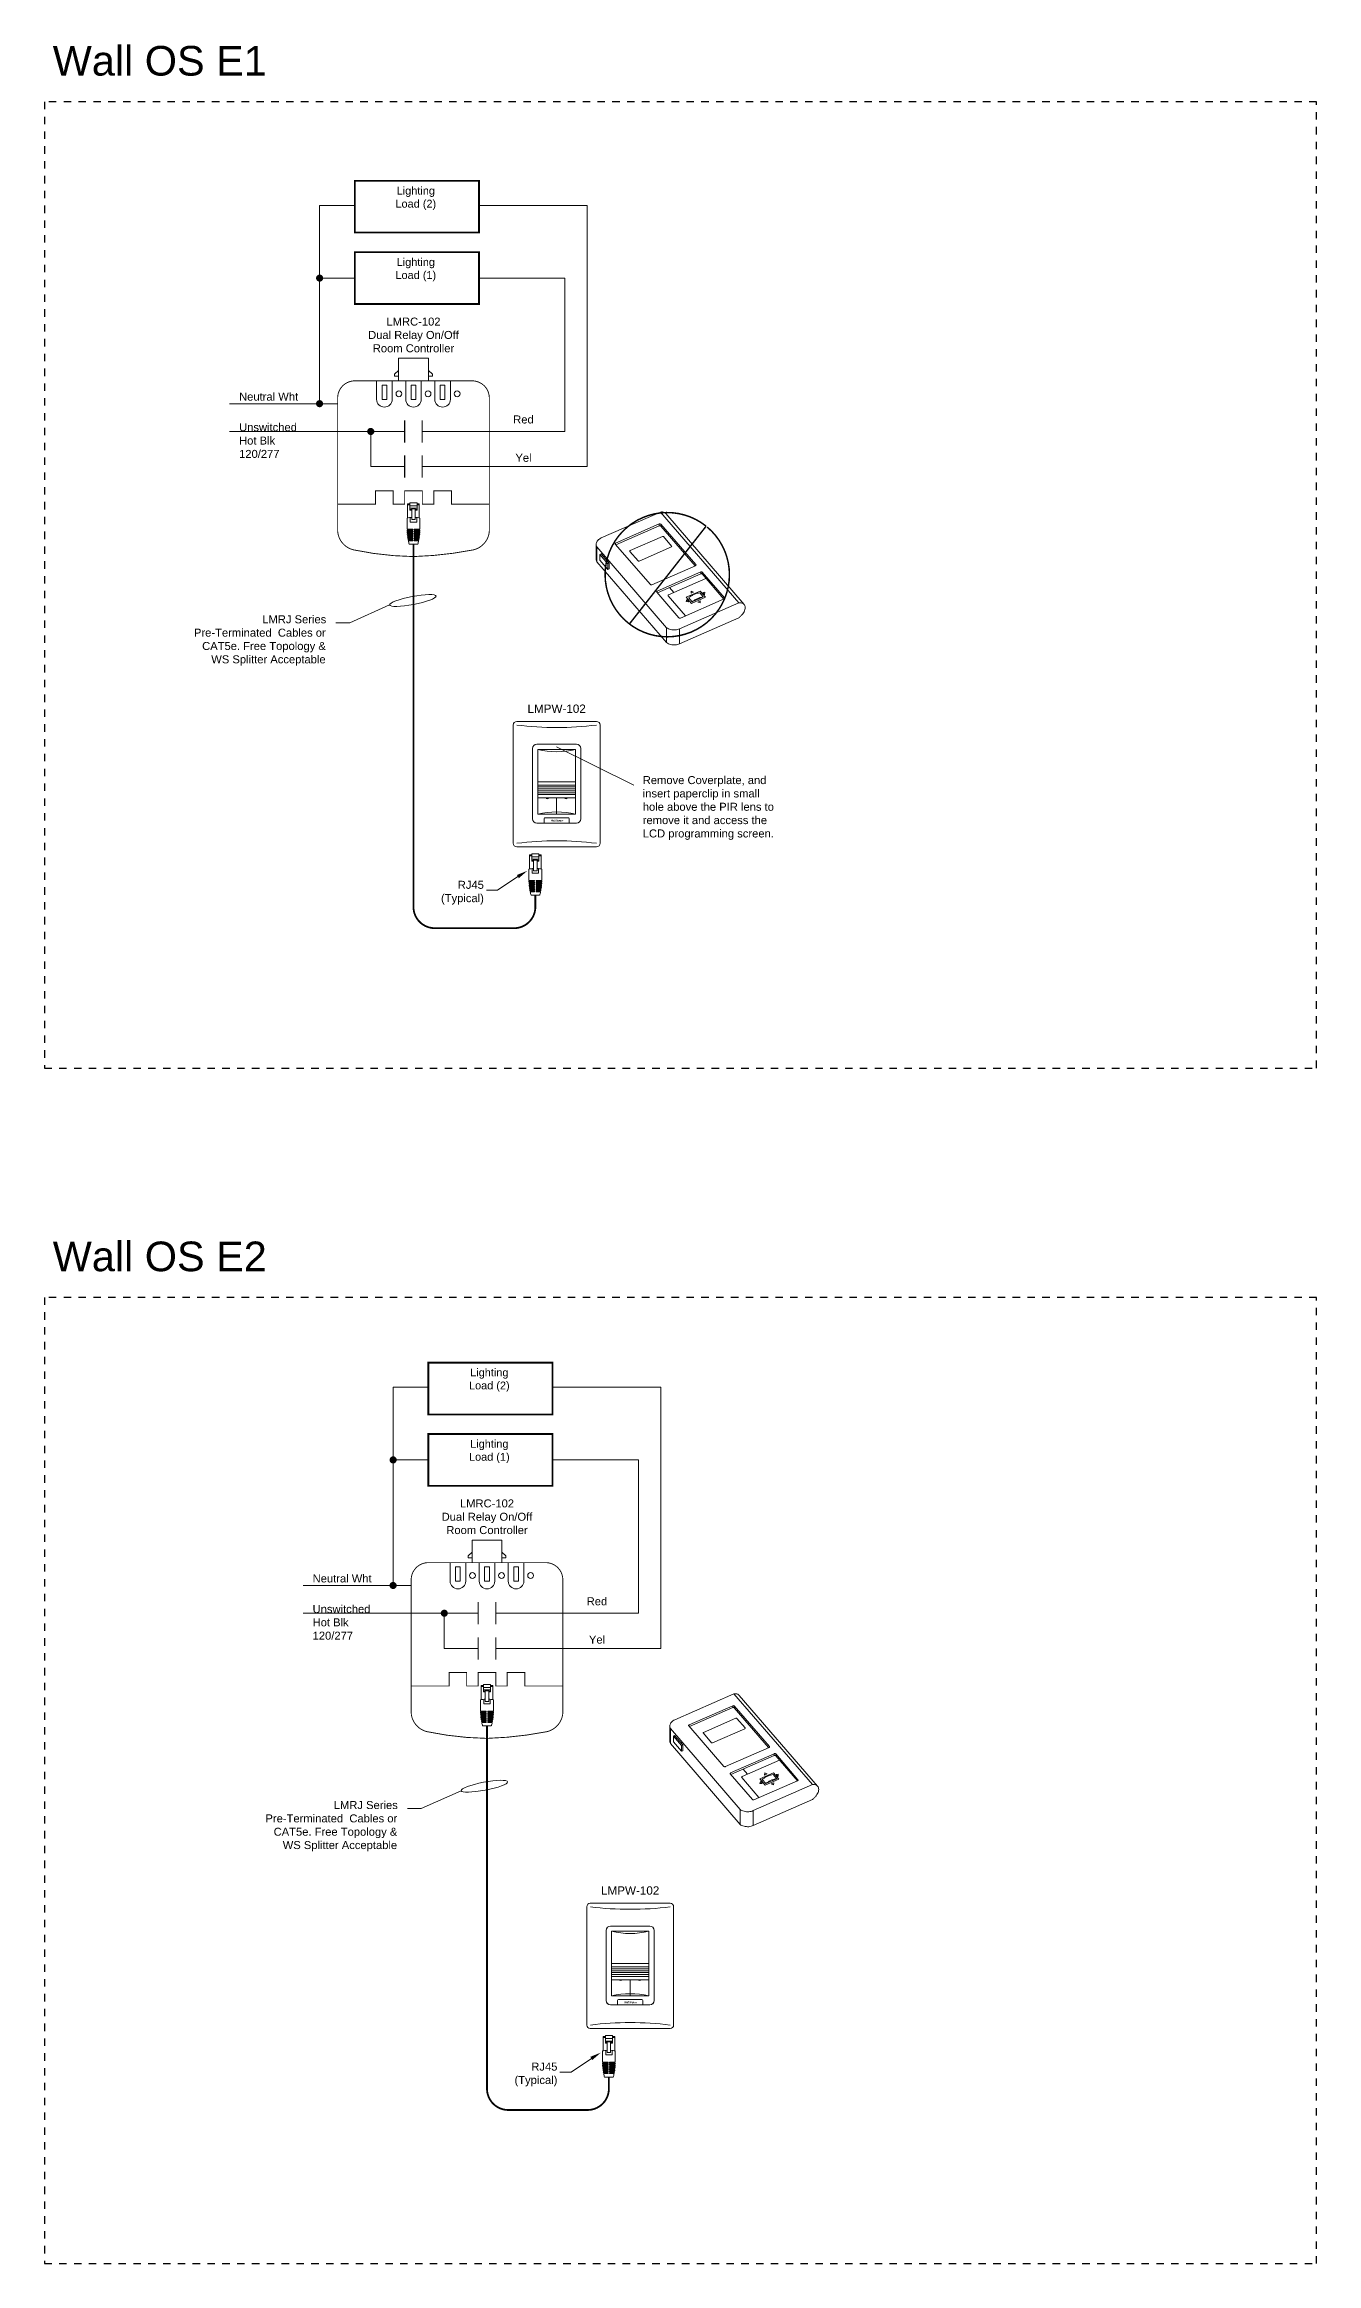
# Model space of a CAD drawing. Header units: inches. Extents: x -60 to 2005, y -577 to 104.
# Drawn here: x 98.6 to 141.5, y -37.2 to 37.7 of the extents above; entities that cross this region are included whole.
import ezdxf

# ---------------------------------------------------------------- set-up
doc = ezdxf.new("R2010")
doc.units = ezdxf.units.IN
doc.header["$MEASUREMENT"] = 0
doc.linetypes.add('Demo', pattern=[0.5, 0.25, -0.25])
doc.linetypes.add('HIDDEN2', pattern=[0.1875, 0.125, -0.0625])
doc.layers.get('0').update_dxf_attribs({"lineweight": 5})
doc.layers.add('PS Borders', color=40, linetype='Demo', lineweight=5, plot=False)
for name, color, linetype, lineweight in [('WS', 3, 'Continuous', 5), ('WS_DETAIL', 7, 'Continuous', 5), ('WS_LineVoltage', 1, 'Continuous', 5)]:
    doc.layers.add(name, color=color, linetype=linetype, lineweight=lineweight)
doc.styles.add('ARIAL', font='arial.ttf')

# ---------------------------------------------------------------- blocks, each defined once
blk = doc.blocks.new('A$C756910A1')
at = {"layer": 'WS_DETAIL'}
for p, q in [((0, 6.56), (0, 3.73)), ((0.15, 6.6), (0.15, 10.17)), ((0.15, 10.17), (0.73, 10.17)), ((0.73, 9.92), (0.15, 9.92)), ((0.73, 10.43), (0.73, 8.56)), ((0.73, 10.43), (2.51, 10.43)), ((2.51, 9.66), (0.73, 9.66)), ((2.51, 9.06), (0.73, 9.06)), ((0.73, 8.74), (1.17, 8.74)), ((0.73, 8.56), (1.17, 8.56)), ((0.81, 6.7), (0.81, 5.55)), ((1.17, 6.17), (1.17, 9.06)), ((1.17, 8.85), (2.06, 8.85)), ((1.17, 6.17), (2.06, 6.17)), ((2.06, 6.17), (2.06, 9.06)), ((2.06, 8.74), (2.51, 8.74)), ((2.51, 8.56), (2.06, 8.56)), ((2.42, 6.7), (2.42, 5.55)), ((2.51, 10.43), (2.51, 8.56)), ((3.08, 10.17), (2.51, 10.17)), ((3.08, 9.92), (2.51, 9.92)), ((3.08, 6.6), (3.08, 10.17)), ((3.23, 6.56), (3.23, 3.73)), ((0, 3.73), (1.43, 3.73)), ((0, 3.51), (1.43, 3.51)), ((0.01, 3.29), (1.43, 3.29)), ((0.02, 3.06), (1.43, 3.06)), ((0.03, 2.84), (1.43, 2.84)), ((0.05, 2.62), (1.43, 2.62)), ((0.07, 2.4), (1.43, 2.4)), ((0.09, 2.18), (1.43, 2.18)), ((0.12, 1.96), (1.43, 1.96)), ((0.15, 1.74), (1.43, 1.74)), ((0.18, 1.52), (1.43, 1.52)), ((0.22, 1.3), (1.43, 1.3)), ((0.26, 1.08), (1.43, 1.08)), ((0.31, 0.86), (1.43, 0.86)), ((0.81, 5.55), (2.42, 5.55)), ((0.89, 3.73), (0.89, 3.51)), ((0.89, 3.29), (0.89, 3.06)), ((0.89, 2.84), (0.89, 2.62)), ((0.89, 2.4), (0.89, 2.18)), ((0.89, 1.96), (0.89, 1.74)), ((0.89, 1.52), (0.89, 1.3)), ((0.89, 1.08), (0.89, 0.86)), ((1.43, 3.51), (1.43, 3.73)), ((1.43, 3.06), (1.43, 3.29)), ((1.43, 2.62), (1.43, 2.84)), ((1.43, 2.18), (1.43, 2.4)), ((1.43, 1.74), (1.43, 1.96)), ((1.43, 1.3), (1.43, 1.52)), ((1.43, 0.86), (1.43, 1.08)), ((1.8, 3.73), (3.23, 3.73)), ((1.8, 3.51), (1.8, 3.73)), ((1.8, 3.51), (3.23, 3.51)), ((1.8, 3.29), (3.23, 3.29)), ((1.8, 3.06), (1.8, 3.29)), ((1.8, 3.06), (3.22, 3.06)), ((1.8, 2.84), (3.2, 2.84)), ((1.8, 2.62), (1.8, 2.84)), ((1.8, 2.62), (3.19, 2.62)), ((1.8, 2.4), (3.17, 2.4)), ((1.8, 2.18), (1.8, 2.4)), ((1.8, 2.18), (3.14, 2.18)), ((1.8, 1.96), (3.12, 1.96)), ((1.8, 1.74), (1.8, 1.96)), ((1.8, 1.74), (3.09, 1.74)), ((1.8, 1.52), (3.05, 1.52)), ((1.8, 1.3), (1.8, 1.52)), ((1.8, 1.3), (3.01, 1.3)), ((1.8, 1.08), (2.97, 1.08)), ((1.8, 0.86), (1.8, 1.08)), ((1.8, 0.86), (2.92, 0.86)), ((2.34, 3.73), (2.34, 3.51)), ((2.34, 3.29), (2.34, 3.06)), ((2.34, 2.84), (2.34, 2.62)), ((2.34, 2.4), (2.34, 2.18)), ((2.34, 1.96), (2.34, 1.74)), ((2.34, 1.52), (2.34, 1.3)), ((2.34, 1.08), (2.34, 0.86)), ((2.69, 0), (0.52, 0))]:
    blk.add_line(p, q, dxfattribs=at)
for centre, radius, start, end in [((1.62, -0.58), 7.33, 93.502, 102.7411), ((1.62, -0.58), 7.33, 77.2589, 86.498), ((13.49, 3.73), 13.49, 180.937, 181.8742), ((13.49, 3.73), 13.49, 182.8119, 183.7504), ((13.49, 3.73), 13.49, 184.6899, 185.6307), ((13.49, 3.73), 13.49, 186.573, 187.5171), ((13.49, 3.73), 13.49, 188.4632, 189.4117), ((13.49, 3.73), 13.49, 190.3627, 191.3167), ((13.49, 3.73), 13.49, 192.2739, 196.0379), ((-10.25, 3.73), 13.49, 343.9621, 347.7261), ((-10.25, 3.73), 13.49, 348.6833, 349.6373), ((-10.25, 3.73), 13.49, 350.5883, 351.5368), ((-10.25, 3.73), 13.49, 352.4829, 353.427), ((-10.25, 3.73), 13.49, 354.3693, 355.3101), ((-10.25, 3.73), 13.49, 356.2496, 357.1881), ((-10.25, 3.73), 13.49, 358.1258, 359.063)]:
    blk.add_arc(centre, radius, start, end, dxfattribs=at)
blk = doc.blocks.new('RJ45')
at = {"layer": 'WS_DETAIL', "xscale": 1.117448685388325, "yscale": 1.117448685388325, "zscale": 1.117448685388325}
blk.add_blockref('A$C756910A1', (59.47, 150.68), dxfattribs=at)
blk = doc.blocks.new('A$C28216DC1')
at = {"layer": 'WS_DETAIL'}
blk.add_lwpolyline([(22.84, 8.11), (17.13, 4.27), (13.98, 4.27)], dxfattribs=at)
blk.add_solid([(23.11, 7.67), (22.56, 8.56), (25.52, 9.76)], dxfattribs=at)
at = {"layer": 'WS_DETAIL', "linetype": 'Continuous', "insert": (13.29, 3.59), "char_height": 2.25, "width": 37.309, "attachment_point": 6, "style": 'ARIAL'}
blk.add_mtext('\\pi29.81;RJ45\\P\\pi22.42;(Typical)', dxfattribs=at)
blk = doc.blocks.new('LMCT-100_i')
at = {"extrusion": (0, 0.700492, 0.71366)}
for p, q in [((-24.44, 12.57), (-4.49, 21.34)), ((-19.6, 10.84), (-4.88, 17.31)), ((-4.88, 16.69), (-19.52, 10.26)), ((-4.89, 17.31), (-4.89, 16.68)), ((21.96, -9.31), (-4.49, 21.34)), ((-4.39, 17.23), (7.47, 3.58)), ((-4.39, 17.22), (-4.39, 16.6)), ((7.2, 3.17), (-4.39, 16.6)), ((-2.72, 20.82), (23.73, -9.83)), ((-26.13, 10.41), (-26.13, 5.37)), ((-25.93, 9.59), (-25.93, 4.54)), ((-25.92, 9.59), (-2.4, -17.69)), ((-7.85, -3.15), (-19.72, 10.49)), ((-19.6, 10.84), (-19.6, 10.35)), ((-12.03, 4.85), (-14.8, 8.05)), ((-14.71, 8.31), (-3.84, 13.09)), ((-0.8, 9.56), (-11.67, 4.79)), ((-3.47, 13.03), (-0.73, 9.81)), ((-24.48, 7.23), (-24.92, 7.04)), ((-24.92, 7.04), (-22.2, 3.89)), ((-24.92, 7.04), (-24.92, 5.11)), ((-22.2, 1.96), (-24.92, 5.11)), ((-22.2, 3.89), (-21.76, 4.08)), ((-22.2, 1.96), (-22.2, 3.89)), ((-21.76, 2.15), (-22.2, 1.96)), ((-21.76, 2.15), (-21.76, 4.08)), ((7.36, 3.23), (-7.36, -3.23)), ((-5.6, -5.33), (9.12, 1.14)), ((9.12, 0.51), (-5.52, -5.91)), ((7.47, 3.58), (7.47, 3.31)), ((9.12, 1.14), (9.12, 0.51)), ((9.61, 1.05), (17.1, -7.63)), ((9.61, 1.05), (9.61, 0.43)), ((16.9, -8.02), (9.61, 0.43)), ((1.77, -14.36), (-5.72, -5.68)), ((-5.6, -5.33), (-5.6, -5.82)), ((3.96, -13.7), (-1.84, -6.93)), ((-1.72, -6.58), (10.88, -1.04)), ((0.07, -5.79), (-1.38, -4.1)), ((4.2, -7.4), (8.9, -5.34)), ((6, -9.49), (4.2, -7.4)), ((6, -9.49), (10.7, -7.42)), ((6.24, -8.97), (9.96, -7.33)), ((8.76, -5.94), (9.96, -7.33)), ((10.7, -7.42), (8.9, -5.34)), ((21.96, -9.31), (2, -18.08)), ((2, -23.12), (21.96, -14.36)), ((16.98, -7.98), (2.27, -14.44)), ((5.05, -8.96), (4.42, -8.23)), ((6.24, -8.97), (5.04, -7.57)), ((17.1, -7.63), (17.1, -7.9)), ((-2.4, -22.73), (-2.4, -17.69)), ((2, -18.08), (2, -23.12))]:
    blk.add_line(p, q, dxfattribs=at)
for p, q in [((5.83, -6.07), (5.93, -5.37)), ((6.71, -5.7), (5.93, -5.37)), ((9.78, -5.85), (10.48, -5.73)), ((10.4, -6.57), (10.48, -5.73)), ((4.42, -8.23), (4.2, -8.91)), ((5.05, -8.96), (4.2, -8.91)), ((8.87, -9.36), (8.09, -9.03)), ((8.87, -9.36), (8.97, -8.66))]:
    blk.add_line(p, q)
at = {"extrusion": (-0.310472, -0.62793, 0.71366)}
for p, q in [((6.71, -5.7), (5.83, -6.07)), ((8.97, -8.66), (8.09, -9.03))]:
    blk.add_line(p, q, dxfattribs=at)
at = {"extrusion": (-0.692921, 0.102711, 0.71366)}
blk.add_line((10.4, -6.57), (9.78, -5.85), dxfattribs=at)
for centre in [(-4.71, 16.87), (-4.71, 16.25)]:
    blk.add_arc(centre, 0.477, 48.60147, 112.12899)
for points, knots in [([(-4.49, 21.34), (-4.24, 21.37), (-3.76, 21.38), (-3.16, 21.21), (-2.85, 20.98), (-2.72, 20.83), (-2.72, 20.82)], [0, 0, 0, 0, 0.1, 0.2, 0.3, 0.3044799, 0.3044799, 0.3044799, 0.3044799]), ([(-25.93, 4.54), (-26.02, 4.72), (-26.11, 5), (-26.13, 5.28), (-26.13, 5.37)], [0, 0, 0, 0, 0.1666667, 0.2459578, 0.2459578, 0.2459578, 0.2459578])]:
    blk.add_open_spline(points, degree=3, knots=knots)
for points in [[(-24.44, 12.57), (-24.67, 12.47), (-25.09, 12.23), (-25.6, 11.79), (-25.95, 11.27), (-26.13, 10.71), (-26.14, 10.14), (-26.02, 9.77), (-25.93, 9.59)], [(-19.72, 10.49), (-19.73, 10.51), (-19.76, 10.55), (-19.77, 10.62), (-19.77, 10.69), (-19.73, 10.75), (-19.68, 10.8), (-19.63, 10.83), (-19.6, 10.84)], [(-14.8, 8.05), (-14.81, 8.07), (-14.83, 8.1), (-14.84, 8.15), (-14.83, 8.2), (-14.81, 8.24), (-14.77, 8.28), (-14.73, 8.3), (-14.71, 8.31)], [(-3.84, 13.09), (-3.82, 13.1), (-3.78, 13.11), (-3.71, 13.12), (-3.64, 13.11), (-3.57, 13.1), (-3.52, 13.07), (-3.49, 13.04), (-3.47, 13.03)], [(-0.73, 9.81), (-0.72, 9.8), (-0.7, 9.77), (-0.69, 9.72), (-0.69, 9.67), (-0.72, 9.62), (-0.76, 9.58), (-0.8, 9.56), (-0.82, 9.55)], [(-11.67, 4.79), (-11.69, 4.78), (-11.73, 4.76), (-11.8, 4.75), (-11.87, 4.76), (-11.93, 4.78), (-11.99, 4.81), (-12.02, 4.83), (-12.03, 4.85)], [(7.47, 3.58), (7.49, 3.56), (7.51, 3.52), (7.53, 3.46), (7.52, 3.39), (7.48, 3.32), (7.43, 3.27), (7.38, 3.24), (7.35, 3.23)], [(9.12, 1.14), (9.14, 1.15), (9.2, 1.17), (9.3, 1.18), (9.39, 1.17), (9.48, 1.15), (9.56, 1.11), (9.6, 1.07), (9.61, 1.05)], [(9.61, 0.43), (9.6, 0.45), (9.56, 0.48), (9.48, 0.52), (9.39, 0.55), (9.3, 0.56), (9.2, 0.54), (9.14, 0.53), (9.12, 0.51)], [(-7.36, -3.23), (-7.38, -3.24), (-7.44, -3.26), (-7.54, -3.27), (-7.63, -3.27), (-7.72, -3.24), (-7.8, -3.2), (-7.84, -3.17), (-7.85, -3.15)], [(-5.72, -5.68), (-5.73, -5.66), (-5.76, -5.62), (-5.77, -5.56), (-5.76, -5.49), (-5.73, -5.42), (-5.67, -5.37), (-5.62, -5.34), (-5.6, -5.33)], [(-1.84, -6.93), (-1.85, -6.91), (-1.88, -6.87), (-1.89, -6.8), (-1.88, -6.74), (-1.85, -6.67), (-1.8, -6.62), (-1.75, -6.59), (-1.72, -6.58)], [(5.04, -7.57), (5.33, -7.34), (5.94, -6.91), (6.9, -6.4), (7.85, -6.06), (8.47, -5.96), (8.76, -5.94)], [(9.96, -7.33), (9.67, -7.35), (9.06, -7.46), (8.1, -7.8), (7.14, -8.3), (6.53, -8.73), (6.24, -8.97)], [(2.27, -14.44), (2.24, -14.46), (2.18, -14.48), (2.09, -14.49), (1.99, -14.48), (1.9, -14.45), (1.83, -14.42), (1.79, -14.38), (1.77, -14.36)], [(17.1, -7.63), (17.12, -7.65), (17.14, -7.69), (17.16, -7.75), (17.15, -7.82), (17.11, -7.88), (17.06, -7.94), (17.01, -7.97), (16.98, -7.98)], [(21.96, -14.36), (22.21, -14.17), (22.68, -13.76), (23.28, -13.06), (23.74, -12.32), (24.02, -11.58), (24.12, -10.88), (24.02, -10.27), (23.74, -9.78), (23.28, -9.44), (22.68, -9.27), (22.21, -9.28), (21.96, -9.31)], [(-2.4, -17.69), (-2.22, -17.83), (-1.8, -18.07), (-1.08, -18.32), (-0.3, -18.46), (0.5, -18.47), (1.29, -18.34), (1.78, -18.18), (2, -18.08)], [(2, -23.12), (1.78, -23.22), (1.29, -23.39), (0.5, -23.51), (-0.3, -23.5), (-1.08, -23.37), (-1.8, -23.11), (-2.22, -22.87), (-2.4, -22.73)]]:
    blk.add_open_spline(points, degree=3)
at = {"layer": 'WS_DETAIL', "extrusion": (0, 0.700492, 0.71366)}
blk.add_line((-25.93, 4.54), (-2.4, -22.73), dxfattribs=at)
at = {"layer": 'WS_DETAIL'}
blk.add_line((-24.48, 7.23), (-21.76, 4.08), dxfattribs=at)
blk = doc.blocks.new('WallPlate1Gang')
for p, q in [((-11.72, 0.96), (-11.72, 32.87)), ((-10.76, 33.83), (10.76, 33.83)), ((11.72, 32.87), (11.72, 0.96)), ((-6.49, 26.51), (-6.49, 7.57)), ((-5.31, 27.69), (5.31, 27.69)), ((6.49, 26.51), (6.49, 7.57)), ((5.31, 6.39), (-5.31, 6.39)), ((-10.76, 0), (10.76, 0))]:
    blk.add_line(p, q)
for centre, radius, start, end in [((-10.76, 32.87), 0.96, 90, 180), ((0, 117.5), 85.31, 262.75705, 277.24295), ((10.76, 32.87), 0.96, 0, 90), ((-5.31, 26.51), 1.18, 90, 180), ((5.31, 26.51), 1.18, 0, 90), ((-5.31, 7.57), 1.18, 180, 270), ((5.31, 7.57), 1.18, 270, 0), ((-10.76, 0.96), 0.96, 180, 270), ((0, -83.67), 85.31, 82.75705, 97.24295), ((10.76, 0.96), 0.96, 270, 0)]:
    blk.add_arc(centre, radius, start, end)
blk = doc.blocks.new('*U137')
blk.add_blockref('WallPlate1Gang', (0, -0.01))
blk = doc.blocks.new('*U255')
h = blk.add_hatch(color=256)
edge = h.paths.add_edge_path()
edge.add_spline(control_points=[(-1.17, 0.72), (-1.17, 0.67), (-1.18, 0.61), (-1.19, 0.54), (-1.19, 0.54), (-1.19, 0.54), (-1.19, 0.54), (-1.18, 0.56), (-1.18, 0.57), (-1.18, 0.58), (-1.16, 0.62), (-1.15, 0.66), (-1.14, 0.7), (-1.14, 0.7), (-1.05, 0.97), (-1.05, 0.97), (-1.05, 0.97), (-0.95, 0.97), (-0.95, 0.97), (-0.95, 0.97), (-1.14, 0.48), (-1.14, 0.48), (-1.14, 0.48), (-1.25, 0.48), (-1.25, 0.48), (-1.25, 0.48), (-1.25, 0.67), (-1.25, 0.67), (-1.25, 0.72), (-1.24, 0.78), (-1.23, 0.83), (-1.23, 0.83), (-1.24, 0.83), (-1.24, 0.83), (-1.25, 0.78), (-1.27, 0.72), (-1.29, 0.67), (-1.29, 0.67), (-1.36, 0.48), (-1.36, 0.48), (-1.36, 0.48), (-1.47, 0.48), (-1.47, 0.48), (-1.47, 0.48), (-1.46, 0.97), (-1.46, 0.97), (-1.46, 0.97), (-1.36, 0.97), (-1.36, 0.97), (-1.36, 0.97), (-1.38, 0.7), (-1.38, 0.7), (-1.38, 0.66), (-1.39, 0.62), (-1.39, 0.58), (-1.39, 0.57), (-1.39, 0.56), (-1.4, 0.54), (-1.4, 0.54), (-1.4, 0.54), (-1.4, 0.54), (-1.38, 0.61), (-1.36, 0.67), (-1.34, 0.72), (-1.34, 0.72), (-1.24, 0.97), (-1.24, 0.97), (-1.24, 0.97), (-1.17, 0.97), (-1.17, 0.97), (-1.17, 0.97), (-1.17, 0.72), (-1.17, 0.72)], knot_values=[0, 0, 0, 0, 1, 1, 1, 2, 2, 2, 3, 3, 3, 4, 4, 4, 5, 5, 5, 6, 6, 6, 7, 7, 7, 8, 8, 8, 9, 9, 9, 10, 10, 10, 11, 11, 11, 12, 12, 12, 13, 13, 13, 14, 14, 14, 15, 15, 15, 16, 16, 16, 17, 17, 17, 18, 18, 18, 19, 19, 19, 20, 20, 20, 21, 21, 21, 22, 22, 22, 23, 23, 23, 24, 24, 24, 24], degree=3, periodic=0)
h = blk.add_hatch(color=256)
edge = h.paths.add_edge_path()
edge.add_spline(control_points=[(-0.77, 0.48), (-0.77, 0.5), (-0.77, 0.52), (-0.76, 0.53), (-0.76, 0.53), (-0.72, 0.75), (-0.72, 0.75), (-0.71, 0.8), (-0.7, 0.85), (-0.82, 0.85), (-0.92, 0.85), (-0.95, 0.81), (-0.97, 0.74), (-0.97, 0.74), (-0.89, 0.74), (-0.89, 0.74), (-0.88, 0.77), (-0.87, 0.79), (-0.83, 0.79), (-0.81, 0.79), (-0.8, 0.79), (-0.8, 0.77), (-0.8, 0.74), (-0.81, 0.73), (-0.85, 0.71), (-0.92, 0.68), (-0.99, 0.67), (-1, 0.58), (-1.02, 0.51), (-1, 0.47), (-0.93, 0.47), (-0.9, 0.47), (-0.87, 0.49), (-0.85, 0.52), (-0.85, 0.52), (-0.84, 0.52), (-0.84, 0.52), (-0.85, 0.51), (-0.85, 0.49), (-0.85, 0.48), (-0.85, 0.48), (-0.77, 0.48), (-0.77, 0.48)], knot_values=[0, 0, 0, 0, 1, 1, 1, 2, 2, 2, 3, 3, 3, 4, 4, 4, 5, 5, 5, 6, 6, 6, 7, 7, 7, 8, 8, 8, 9, 9, 9, 10, 10, 10, 11, 11, 11, 12, 12, 12, 13, 13, 13, 14, 14, 14, 14], degree=3, periodic=0)
edge = h.paths.add_edge_path()
edge.add_spline(control_points=[(-0.83, 0.63), (-0.84, 0.6), (-0.84, 0.54), (-0.89, 0.54), (-0.92, 0.54), (-0.93, 0.56), (-0.92, 0.58), (-0.92, 0.6), (-0.91, 0.62), (-0.9, 0.63), (-0.87, 0.65), (-0.84, 0.66), (-0.82, 0.67), (-0.82, 0.67), (-0.83, 0.63), (-0.83, 0.63)], knot_values=[0, 0, 0, 0, 1, 1, 1, 2, 2, 2, 3, 3, 3, 4, 4, 4, 5, 5, 5, 5], degree=3, periodic=0)
h = blk.add_hatch(color=256)
edge = h.paths.add_edge_path()
edge.add_spline(control_points=[(-0.57, 0.48), (-0.62, 0.48), (-0.69, 0.47), (-0.68, 0.54), (-0.68, 0.54), (-0.63, 0.78), (-0.63, 0.78), (-0.63, 0.78), (-0.66, 0.78), (-0.66, 0.78), (-0.66, 0.78), (-0.65, 0.85), (-0.65, 0.85), (-0.65, 0.85), (-0.61, 0.85), (-0.61, 0.85), (-0.61, 0.85), (-0.59, 0.94), (-0.59, 0.94), (-0.59, 0.94), (-0.51, 0.94), (-0.51, 0.94), (-0.51, 0.94), (-0.53, 0.85), (-0.53, 0.85), (-0.53, 0.85), (-0.5, 0.85), (-0.5, 0.85), (-0.5, 0.85), (-0.51, 0.78), (-0.51, 0.78), (-0.51, 0.78), (-0.54, 0.78), (-0.54, 0.78), (-0.54, 0.78), (-0.59, 0.56), (-0.59, 0.56), (-0.59, 0.54), (-0.57, 0.55), (-0.56, 0.55), (-0.56, 0.55), (-0.57, 0.48), (-0.57, 0.48)], knot_values=[0, 0, 0, 0, 1, 1, 1, 2, 2, 2, 3, 3, 3, 4, 4, 4, 5, 5, 5, 6, 6, 6, 7, 7, 7, 8, 8, 8, 9, 9, 9, 10, 10, 10, 11, 11, 11, 12, 12, 12, 13, 13, 13, 14, 14, 14, 14], degree=3, periodic=0)
h = blk.add_hatch(color=256)
edge = h.paths.add_edge_path()
edge.add_spline(control_points=[(-0.4, 0.48), (-0.45, 0.48), (-0.52, 0.47), (-0.5, 0.54), (-0.5, 0.54), (-0.45, 0.78), (-0.45, 0.78), (-0.45, 0.78), (-0.49, 0.78), (-0.49, 0.78), (-0.49, 0.78), (-0.47, 0.85), (-0.47, 0.85), (-0.47, 0.85), (-0.44, 0.85), (-0.44, 0.85), (-0.44, 0.85), (-0.42, 0.94), (-0.42, 0.94), (-0.42, 0.94), (-0.33, 0.94), (-0.33, 0.94), (-0.33, 0.94), (-0.36, 0.85), (-0.36, 0.85), (-0.36, 0.85), (-0.32, 0.85), (-0.32, 0.85), (-0.32, 0.85), (-0.33, 0.78), (-0.33, 0.78), (-0.33, 0.78), (-0.37, 0.78), (-0.37, 0.78), (-0.37, 0.78), (-0.42, 0.56), (-0.42, 0.56), (-0.42, 0.54), (-0.39, 0.55), (-0.38, 0.55), (-0.38, 0.55), (-0.4, 0.48), (-0.4, 0.48)], knot_values=[0, 0, 0, 0, 1, 1, 1, 2, 2, 2, 3, 3, 3, 4, 4, 4, 5, 5, 5, 6, 6, 6, 7, 7, 7, 8, 8, 8, 9, 9, 9, 10, 10, 10, 11, 11, 11, 12, 12, 12, 13, 13, 13, 14, 14, 14, 14], degree=3, periodic=0)
h = blk.add_hatch(color=256)
edge = h.paths.add_edge_path()
edge.add_spline(control_points=[(0, 0.82), (0.01, 0.86), (0.02, 0.9), (-0.03, 0.9), (-0.06, 0.9), (-0.08, 0.89), (-0.09, 0.86), (-0.1, 0.82), (-0.08, 0.81), (-0.05, 0.79), (-0.03, 0.77), (0.02, 0.74), (0.04, 0.71), (0.06, 0.68), (0.07, 0.65), (0.06, 0.61), (0.04, 0.52), (-0.03, 0.47), (-0.12, 0.47), (-0.23, 0.47), (-0.25, 0.53), (-0.23, 0.62), (-0.23, 0.62), (-0.23, 0.65), (-0.23, 0.65), (-0.23, 0.65), (-0.14, 0.65), (-0.14, 0.65), (-0.14, 0.65), (-0.14, 0.63), (-0.14, 0.63), (-0.16, 0.58), (-0.15, 0.54), (-0.1, 0.54), (-0.07, 0.54), (-0.04, 0.56), (-0.04, 0.6), (-0.03, 0.63), (-0.04, 0.65), (-0.06, 0.66), (-0.1, 0.7), (-0.15, 0.73), (-0.18, 0.78), (-0.19, 0.8), (-0.19, 0.82), (-0.18, 0.85), (-0.17, 0.93), (-0.11, 0.98), (-0.02, 0.98), (0.13, 0.98), (0.1, 0.87), (0.09, 0.82), (0.09, 0.82), (0, 0.82), (0, 0.82)], knot_values=[0, 0, 0, 0, 1, 1, 1, 2, 2, 2, 3, 3, 3, 4, 4, 4, 5, 5, 5, 6, 6, 6, 7, 7, 7, 8, 8, 8, 9, 9, 9, 10, 10, 10, 11, 11, 11, 12, 12, 12, 13, 13, 13, 14, 14, 14, 15, 15, 15, 16, 16, 16, 17, 17, 17, 18, 18, 18, 18], degree=3, periodic=0)
h = blk.add_hatch(color=256)
edge = h.paths.add_edge_path(flags=16)
edge.add_spline(control_points=[(0.22, 0.48), (0.17, 0.48), (0.1, 0.47), (0.11, 0.54), (0.11, 0.54), (0.17, 0.78), (0.17, 0.78), (0.17, 0.78), (0.13, 0.78), (0.13, 0.78), (0.13, 0.78), (0.14, 0.85), (0.14, 0.85), (0.14, 0.85), (0.18, 0.85), (0.18, 0.85), (0.18, 0.85), (0.2, 0.94), (0.2, 0.94), (0.2, 0.94), (0.28, 0.94), (0.28, 0.94), (0.28, 0.94), (0.26, 0.85), (0.26, 0.85), (0.26, 0.85), (0.3, 0.85), (0.3, 0.85), (0.3, 0.85), (0.28, 0.78), (0.28, 0.78), (0.28, 0.78), (0.25, 0.78), (0.25, 0.78), (0.25, 0.78), (0.2, 0.56), (0.2, 0.56), (0.2, 0.54), (0.22, 0.55), (0.23, 0.55), (0.23, 0.55), (0.22, 0.48), (0.22, 0.48)], knot_values=[0, 0, 0, 0, 1, 1, 1, 2, 2, 2, 3, 3, 3, 4, 4, 4, 5, 5, 5, 6, 6, 6, 7, 7, 7, 8, 8, 8, 9, 9, 9, 10, 10, 10, 11, 11, 11, 12, 12, 12, 13, 13, 13, 14, 14, 14, 14], degree=3, periodic=0)
h = blk.add_hatch(color=256)
edge = h.paths.add_edge_path(flags=16)
edge.add_spline(control_points=[(0.39, 0.47), (0.5, 0.47), (0.53, 0.53), (0.56, 0.65), (0.58, 0.78), (0.6, 0.85), (0.47, 0.85), (0.35, 0.85), (0.33, 0.78), (0.3, 0.65), (0.28, 0.53), (0.28, 0.47), (0.39, 0.47)], knot_values=[0, 0, 0, 0, 1, 1, 1, 2, 2, 2, 3, 3, 3, 4, 4, 4, 4], degree=3, periodic=0)
edge = h.paths.add_edge_path(flags=16)
edge.add_spline(control_points=[(0.4, 0.72), (0.41, 0.76), (0.42, 0.79), (0.46, 0.79), (0.5, 0.79), (0.49, 0.76), (0.49, 0.72), (0.49, 0.72), (0.46, 0.6), (0.46, 0.6), (0.45, 0.56), (0.44, 0.54), (0.41, 0.54), (0.37, 0.54), (0.37, 0.56), (0.38, 0.6), (0.38, 0.6), (0.4, 0.72), (0.4, 0.72)], knot_values=[0, 0, 0, 0, 1, 1, 1, 2, 2, 2, 3, 3, 3, 4, 4, 4, 5, 5, 5, 6, 6, 6, 6], degree=3, periodic=0)
h = blk.add_hatch(color=256)
edge = h.paths.add_edge_path(flags=16)
edge.add_spline(control_points=[(0.75, 0.85), (0.75, 0.85), (0.66, 0.85), (0.66, 0.85), (0.66, 0.85), (0.56, 0.36), (0.56, 0.36), (0.56, 0.36), (0.64, 0.36), (0.64, 0.36), (0.64, 0.36), (0.67, 0.52), (0.67, 0.52), (0.67, 0.52), (0.68, 0.52), (0.68, 0.52), (0.69, 0.48), (0.71, 0.48), (0.74, 0.47), (0.81, 0.47), (0.84, 0.54), (0.85, 0.59), (0.85, 0.59), (0.88, 0.73), (0.88, 0.73), (0.9, 0.82), (0.88, 0.85), (0.82, 0.85), (0.79, 0.86), (0.76, 0.84), (0.74, 0.81), (0.74, 0.81), (0.74, 0.81), (0.74, 0.81), (0.74, 0.81), (0.75, 0.85), (0.75, 0.85)], knot_values=[0, 0, 0, 0, 1, 1, 1, 2, 2, 2, 3, 3, 3, 4, 4, 4, 5, 5, 5, 6, 6, 6, 7, 7, 7, 8, 8, 8, 9, 9, 9, 10, 10, 10, 11, 11, 11, 12, 12, 12, 12], degree=3, periodic=0)
edge = h.paths.add_edge_path(flags=16)
edge.add_spline(control_points=[(0.72, 0.71), (0.72, 0.74), (0.74, 0.79), (0.78, 0.79), (0.81, 0.79), (0.8, 0.76), (0.8, 0.72), (0.8, 0.72), (0.77, 0.6), (0.77, 0.6), (0.76, 0.57), (0.75, 0.54), (0.72, 0.54), (0.7, 0.54), (0.69, 0.56), (0.7, 0.6), (0.7, 0.6), (0.72, 0.71), (0.72, 0.71)], knot_values=[0, 0, 0, 0, 1, 1, 1, 2, 2, 2, 3, 3, 3, 4, 4, 4, 5, 5, 5, 6, 6, 6, 6], degree=3, periodic=0)
h = blk.add_hatch(color=256)
edge = h.paths.add_edge_path(flags=16)
edge.add_spline(control_points=[(1.06, 0.85), (1.06, 0.85), (0.98, 0.85), (0.98, 0.85), (0.98, 0.85), (0.88, 0.36), (0.88, 0.36), (0.88, 0.36), (0.96, 0.36), (0.96, 0.36), (0.96, 0.36), (0.99, 0.52), (0.99, 0.52), (0.99, 0.52), (0.99, 0.52), (0.99, 0.52), (1.01, 0.48), (1.03, 0.48), (1.06, 0.47), (1.13, 0.47), (1.16, 0.54), (1.17, 0.59), (1.17, 0.59), (1.2, 0.73), (1.2, 0.73), (1.22, 0.82), (1.19, 0.85), (1.14, 0.85), (1.11, 0.86), (1.08, 0.84), (1.06, 0.81), (1.06, 0.81), (1.06, 0.81), (1.06, 0.81), (1.06, 0.81), (1.06, 0.85), (1.06, 0.85)], knot_values=[0, 0, 0, 0, 1, 1, 1, 2, 2, 2, 3, 3, 3, 4, 4, 4, 5, 5, 5, 6, 6, 6, 7, 7, 7, 8, 8, 8, 9, 9, 9, 10, 10, 10, 11, 11, 11, 12, 12, 12, 12], degree=3, periodic=0)
edge = h.paths.add_edge_path(flags=16)
edge.add_spline(control_points=[(1.04, 0.71), (1.04, 0.74), (1.05, 0.79), (1.09, 0.79), (1.13, 0.79), (1.12, 0.76), (1.12, 0.72), (1.12, 0.72), (1.09, 0.6), (1.09, 0.6), (1.08, 0.57), (1.07, 0.54), (1.04, 0.54), (1.01, 0.54), (1, 0.56), (1.01, 0.6), (1.01, 0.6), (1.04, 0.71), (1.04, 0.71)], knot_values=[0, 0, 0, 0, 1, 1, 1, 2, 2, 2, 3, 3, 3, 4, 4, 4, 5, 5, 5, 6, 6, 6, 6], degree=3, periodic=0)
h = blk.add_hatch(color=256)
edge = h.paths.add_edge_path(flags=16)
edge.add_spline(control_points=[(1.25, 0.63), (1.22, 0.52), (1.25, 0.47), (1.35, 0.47), (1.43, 0.47), (1.48, 0.53), (1.49, 0.61), (1.49, 0.61), (1.41, 0.61), (1.41, 0.61), (1.4, 0.56), (1.39, 0.54), (1.36, 0.54), (1.33, 0.54), (1.31, 0.55), (1.32, 0.59), (1.32, 0.59), (1.34, 0.65), (1.34, 0.65), (1.34, 0.65), (1.5, 0.65), (1.5, 0.65), (1.5, 0.65), (1.51, 0.7), (1.51, 0.7), (1.53, 0.79), (1.53, 0.85), (1.42, 0.85), (1.34, 0.85), (1.28, 0.81), (1.27, 0.72), (1.27, 0.72), (1.25, 0.63), (1.25, 0.63)], knot_values=[0, 0, 0, 0, 1, 1, 1, 2, 2, 2, 3, 3, 3, 4, 4, 4, 5, 5, 5, 6, 6, 6, 7, 7, 7, 8, 8, 8, 9, 9, 9, 10, 10, 10, 11, 11, 11, 11], degree=3, periodic=0)
edge = h.paths.add_edge_path()
edge.add_spline(control_points=[(1.35, 0.71), (1.35, 0.71), (1.35, 0.73), (1.35, 0.73), (1.36, 0.76), (1.36, 0.79), (1.41, 0.79), (1.44, 0.79), (1.45, 0.78), (1.44, 0.74), (1.44, 0.74), (1.43, 0.71), (1.43, 0.71), (1.43, 0.71), (1.35, 0.71), (1.35, 0.71)], knot_values=[0, 0, 0, 0, 1, 1, 1, 2, 2, 2, 3, 3, 3, 4, 4, 4, 5, 5, 5, 5], degree=3, periodic=0)
h = blk.add_hatch(color=256)
edge = h.paths.add_edge_path()
edge.add_spline(control_points=[(1.68, 0.78), (1.68, 0.78), (1.68, 0.78), (1.68, 0.78), (1.7, 0.81), (1.71, 0.82), (1.73, 0.83), (1.76, 0.85), (1.77, 0.85), (1.78, 0.85), (1.78, 0.85), (1.76, 0.75), (1.76, 0.75), (1.72, 0.76), (1.68, 0.75), (1.67, 0.69), (1.67, 0.69), (1.62, 0.48), (1.62, 0.48), (1.62, 0.48), (1.54, 0.48), (1.54, 0.48), (1.54, 0.48), (1.62, 0.85), (1.62, 0.85), (1.62, 0.85), (1.7, 0.85), (1.7, 0.85), (1.7, 0.85), (1.68, 0.78), (1.68, 0.78)], knot_values=[0, 0, 0, 0, 1, 1, 1, 2, 2, 2, 3, 3, 3, 4, 4, 4, 5, 5, 5, 6, 6, 6, 7, 7, 7, 8, 8, 8, 9, 9, 9, 10, 10, 10, 10], degree=3, periodic=0)
for p, q in [((-6.5, 20.13), (-6.5, 1.18)), ((-5.32, 21.31), (5.32, 21.31)), ((-5.07, 2.44), (-5.07, 19.89)), ((-5.07, 19.89), (5.07, 19.89)), ((5.07, 19.89), (5.07, 2.44)), ((6.5, 20.13), (6.5, 1.18)), ((-5.07, 11.16), (5.07, 11.16)), ((-5.07, 10.28), (5.07, 10.28)), ((-5.07, 9.77), (5.07, 9.77)), ((-5.07, 9.24), (5.07, 9.24)), ((-5.07, 8.73), (5.07, 8.73)), ((-5.07, 8.2), (5.07, 8.2)), ((-5.07, 7.69), (5.07, 7.69)), ((-5.07, 6.8), (5.07, 6.8)), ((-2.87, 6.8), (-2.87, 6.7)), ((-2.2, 6.8), (-2.2, 6.7)), ((0, 6.8), (0, 2.44)), ((2.2, 6.8), (2.2, 6.7)), ((2.87, 6.8), (2.87, 6.7)), ((5.32, 0), (-5.32, 0)), ((5.07, 2.44), (-5.07, 2.44)), ((-3.38, 1.24), (-3.38, 0)), ((3.14, 1.48), (-3.14, 1.48)), ((3.38, 1.24), (3.38, 0))]:
    blk.add_line(p, q)
for centre, radius, start, end in [((-5.32, 20.13), 1.18, 90, 180), ((0, 41.25), 21.96, 256.64818, 283.35182), ((5.32, 20.13), 1.18, 0, 90), ((-2.54, 7.24), 0.639, 238.6629, 301.3371), ((2.54, 7.24), 0.639, 238.6629, 301.3371), ((-5.32, 1.18), 1.18, 180, 270), ((0, -18.92), 21.96, 76.64818, 103.35182), ((-3.14, 1.24), 0.239, 90, 180), ((3.14, 1.24), 0.239, 0, 90), ((5.32, 1.18), 1.18, 270, 0)]:
    blk.add_arc(centre, radius, start, end)
at = {"insert": (0, 32.02), "char_height": 2.25, "width": 18.0225, "attachment_point": 2, "style": 'ARIAL'}
blk.add_mtext('LMPW-102', dxfattribs=at)

msp = doc.modelspace()

# ---------------------------------------------------------------- linework, layer by layer
for p, q in [((110.571, 27.13), (110.571, 26.37)), ((111.578, 27.13), (110.571, 27.13)), ((111.578, 27.13), (111.578, 26.37)), ((109.832, 26.37), (109.832, 25.745)), ((110.356, 25.745), (110.356, 26.37)), ((110.571, 26.722), (110.438, 26.6)), ((110.438, 26.6), (110.438, 26.53)), ((110.438, 26.53), (110.571, 26.53)), ((110.813, 25.745), (110.813, 26.37)), ((111.337, 26.37), (111.337, 25.745)), ((111.578, 26.722), (111.712, 26.6)), ((111.712, 26.53), (111.578, 26.53)), ((111.712, 26.6), (111.712, 26.53)), ((111.794, 25.745), (111.794, 26.37)), ((112.318, 26.37), (112.318, 25.745)), ((110.777, 25.035), (110.777, 24.289)), ((110.778, 25.035), (110.778, 24.289)), ((111.371, 25.035), (111.371, 24.289)), ((111.372, 25.035), (111.372, 24.289)), ((110.777, 23.849), (110.777, 23.104)), ((110.778, 23.849), (110.778, 23.104)), ((111.371, 23.849), (111.371, 23.104)), ((111.372, 23.849), (111.372, 23.104)), ((108.928, 18.211), (108.461, 18.211)), ((113.05, -13.15), (112.917, -13.273)), ((112.917, -13.273), (112.917, -13.342)), ((112.917, -13.342), (113.05, -13.342)), ((113.05, -12.742), (113.05, -13.502)), ((114.057, -12.742), (113.05, -12.742)), ((114.057, -12.742), (114.057, -13.502)), ((114.057, -13.15), (114.191, -13.273)), ((114.191, -13.342), (114.057, -13.342)), ((114.191, -13.273), (114.191, -13.342)), ((112.311, -13.502), (112.311, -14.127)), ((112.835, -14.127), (112.835, -13.502)), ((113.292, -14.127), (113.292, -13.502)), ((113.816, -13.502), (113.816, -14.127)), ((114.273, -14.127), (114.273, -13.502)), ((114.796, -13.502), (114.796, -14.127)), ((113.256, -14.838), (113.256, -15.583)), ((113.257, -14.838), (113.257, -15.583)), ((113.85, -14.838), (113.85, -15.583)), ((113.851, -14.838), (113.851, -15.583)), ((113.256, -16.023), (113.256, -16.769)), ((113.257, -16.023), (113.257, -16.769)), ((113.85, -16.023), (113.85, -16.769)), ((113.851, -16.023), (113.851, -16.769)), ((111.339, -21.796), (110.873, -21.796))]:
    msp.add_line(p, q)
at = {"linetype": 'Continuous'}
for p, q in [((108.928, 18.211), (110.269, 18.81)), ((118.511, 12.734), (115.903, 14.024)), ((111.339, -21.796), (112.68, -21.197))]:
    msp.add_line(p, q, dxfattribs=at)
at = {"linetype": 'Continuous', "const_width": 0.06}
for points in [[(109.097, 31.372), (113.285, 31.372), (113.285, 33.117), (109.097, 33.117)], [(113.285, 28.964), (113.285, 30.709), (109.097, 30.709), (109.097, 28.964)], [(111.576, -8.501), (115.764, -8.501), (115.764, -6.756), (111.576, -6.756)], [(115.764, -10.908), (115.764, -9.163), (111.576, -9.163), (111.576, -10.908)]]:
    msp.add_lwpolyline(points, close=True, dxfattribs=at)
at = {"linetype": 'Continuous', "const_width": 0.03}
for points in [[(111.074, 20.441, -0.048346), (109.057, 20.667, -0.329956), (108.518, 21.298), (108.518, 25.792, -0.414214), (109.096, 26.37), (113.053, 26.37, -0.414214), (113.632, 25.792), (113.632, 24.889), (113.632, 23.144), (113.632, 21.298, -0.329956), (113.092, 20.667, -0.0415), (111.074, 20.441, -0.024292)], [(113.553, -19.432, -0.048346), (111.536, -19.206, -0.329956), (110.997, -18.574), (110.997, -14.081, -0.414214), (111.575, -13.502), (115.532, -13.502, -0.414214), (116.111, -14.081), (116.111, -14.983), (116.111, -16.728), (116.111, -18.574, -0.329956), (115.571, -19.206, -0.0415), (113.553, -19.432, -0.024292)]]:
    msp.add_lwpolyline(points, format="xyb", dxfattribs=at)
for points in [[(110.015, 25.745), (110.173, 25.745), (110.173, 26.228), (110.015, 26.228)], [(110.995, 25.745), (111.154, 25.745), (111.154, 26.228), (110.995, 26.228)], [(111.976, 25.745), (112.135, 25.745), (112.135, 26.228), (111.976, 26.228)], [(112.494, -14.127), (112.652, -14.127), (112.652, -13.644), (112.494, -13.644)], [(113.474, -14.127), (113.633, -14.127), (113.633, -13.644), (113.474, -13.644)], [(114.455, -14.127), (114.614, -14.127), (114.614, -13.644), (114.455, -13.644)]]:
    msp.add_lwpolyline(points, close=True)
for points, const_width in [([(108.518, 22.207), (109.796, 22.207), (109.796, 22.662), (110.392, 22.662), (110.392, 22.207), (110.777, 22.207), (110.777, 22.662), (111.372, 22.662), (111.372, 22.207), (111.758, 22.207), (111.758, 22.662), (112.353, 22.662), (112.353, 22.207), (113.632, 22.207)], 0.03), ([(120.939, 21.461), (118.356, 18.166)], 0.05), ([(110.997, -17.666), (112.275, -17.666), (112.275, -17.21), (112.87, -17.21), (112.87, -17.666), (113.256, -17.666), (113.256, -17.21), (113.851, -17.21), (113.851, -17.666), (114.237, -17.666), (114.237, -17.21), (114.832, -17.21), (114.832, -17.666), (116.111, -17.666)], 0.03)]:
    msp.add_lwpolyline(points, dxfattribs=dict(const_width=const_width))
at = {"const_width": 0.05}
msp.add_lwpolyline([(120.939, 21.47, 170.981156), (120.977, 21.439, 2.689397)], format="xyb", dxfattribs=at)
for centre in [(110.584, 25.934), (111.565, 25.934), (112.546, 25.934), (113.063, -13.939), (114.044, -13.939), (115.025, -13.939)]:
    msp.add_circle(centre, 0.0983)
for centre in [(110.094, 25.745), (111.075, 25.745), (112.056, 25.745), (112.573, -14.127), (113.554, -14.127), (114.535, -14.127)]:
    msp.add_arc(centre, 0.262, 180, 0)
at = {"extrusion": (0, 0, -1)}
for centre in [(111.054, 18.959), (113.465, -21.047)]:
    msp.add_ellipse(centre, major_axis=(-0.785, -0.15), ratio=0.168693, dxfattribs=at)
at = {"layer": 'PS Borders', "lineweight": -3}
for points in [[(98.628, 3.186), (141.53, 3.186), (141.53, 35.783), (98.628, 35.783)], [(98.628, -37.153), (141.53, -37.153), (141.53, -4.556), (98.628, -4.556)]]:
    msp.add_lwpolyline(points, close=True, dxfattribs=at)
at = {"layer": 'WS', "const_width": 0.06}
for points in [[(115.185, 9.014), (115.185, 8.623, -0.414214), (114.465, 7.903), (111.794, 7.903, -0.414214), (111.074, 8.623), (111.074, 20.861)], [(117.664, -30.858), (117.664, -31.25, -0.414214), (116.944, -31.97), (114.273, -31.97, -0.414214), (113.553, -31.25), (113.553, -19.012)]]:
    msp.add_lwpolyline(points, format="xyb", dxfattribs=at)
at = {"layer": 'WS_LineVoltage'}
for p, q in [((109.097, 32.291), (107.909, 32.291)), ((107.909, 32.291), (107.909, 25.6)), ((116.937, 32.291), (113.285, 32.291)), ((109.097, 29.837), (107.909, 29.837)), ((116.183, 29.837), (113.285, 29.837)), ((111.576, -7.581), (110.388, -7.581)), ((110.388, -7.581), (110.388, -14.273)), ((119.416, -7.581), (115.764, -7.581)), ((111.576, -10.036), (110.388, -10.036)), ((118.662, -10.036), (115.764, -10.036))]:
    msp.add_line(p, q, dxfattribs=at)
for points in [[(116.937, 32.291), (116.937, 32.291), (116.937, 23.476), (111.372, 23.476)], [(116.183, 29.837), (116.183, 29.837), (116.183, 24.662), (111.372, 24.662)], [(108.518, 25.6), (104.872, 25.6)], [(110.778, 24.662), (104.872, 24.662)], [(110.778, 23.476), (109.634, 23.476), (109.634, 24.602)], [(119.416, -7.581), (119.416, -7.581), (119.416, -16.396), (113.851, -16.396)], [(118.662, -10.036), (118.662, -10.036), (118.662, -15.21), (113.851, -15.21)], [(110.997, -14.273), (107.351, -14.273)], [(113.257, -15.21), (107.351, -15.21)], [(113.257, -16.396), (112.113, -16.396), (112.113, -15.27)]]:
    msp.add_lwpolyline(points, dxfattribs=at)
at = {"layer": 'WS_LineVoltage', "const_width": 0.12}
for points in [[(107.849, 29.837, 1), (107.969, 29.837, 1)], [(107.849, 25.6, 1), (107.969, 25.6, 1)], [(109.574, 24.662, 1), (109.694, 24.662, 1)], [(110.328, -10.036, 1), (110.448, -10.036, 1)], [(110.328, -14.273, 1), (110.448, -14.273, 1)], [(112.053, -15.21, 1), (112.173, -15.21, 1)]]:
    msp.add_lwpolyline(points, format="xyb", close=True, dxfattribs=at)

# ---------------------------------------------------------------- block references
for name, p, xscale, yscale, zscale in [('RJ45', (103.722, 2.779), 0.12, 0.12, 0.12), ('LMCT-100_i', (119.851, 19.811), 0.1, 0.1, 0.1), ('*U255', (115.903, 11.447), 0.125, 0.125, 0.125), ('*U137', (115.904, 10.65), 0.125, 0.125, 0.125), ('A$C28216DC1', (111.854, 8.67), 0.12, 0.12, 0.12), ('RJ45', (107.832, -9.068), 0.12, 0.12, 0.12), ('RJ45', (106.2, -37.094), 0.12, 0.12, 0.12), ('LMCT-100_i', (122.33, -20.062), 0.1, 0.1, 0.1), ('*U255', (118.382, -28.426), 0.125, 0.125, 0.125), ('*U137', (118.383, -29.222), 0.125, 0.125, 0.125), ('RJ45', (110.311, -48.94), 0.12, 0.12, 0.12), ('A$C28216DC1', (114.333, -31.203), 0.12, 0.12, 0.12)]:
    msp.add_blockref(name, p, dxfattribs=dict(xscale=xscale, yscale=yscale, zscale=zscale))

# ---------------------------------------------------------------- texts
at = {"lineweight": -3, "char_height": 1, "attachment_point": 1, "style": 'ARIAL'}
for s, insert in [('Wall OS E1', (98.909, 37.669)), ('Wall OS E2', (98.909, -2.67))]:
    msp.add_mtext_dynamic_manual_height_columns(s, width=21.74617, gutter_width=1, heights=[0], dxfattribs=dict(at, insert=insert))
at = {"linetype": 'HIDDEN2', "char_height": 0.26382, "width": 1.48242, "attachment_point": 2, "style": 'ARIAL'}
for s, insert in [('Lighting Load (2)', (111.153, 32.919)), ('Lighting Load (1)', (111.153, 30.512)), ('Lighting Load (2)', (113.632, -6.953)), ('Lighting Load (1)', (113.632, -9.361))]:
    msp.add_mtext(s, dxfattribs=dict(at, insert=insert))
at = {"char_height": 0.26989, "width": 5.65768, "attachment_point": 2, "style": 'ARIAL'}
for insert in [(111.075, 28.504), (113.554, -11.369)]:
    msp.add_mtext('LMRC-102 \\PDual Relay On/Off \\PRoom Controller', dxfattribs=dict(at, insert=insert))
at = {"linetype": 'Continuous', "char_height": 0.27, "attachment_point": 4, "style": 'ARIAL'}
for s, insert, width in [('Neutral Wht', (105.194, 25.836), 4.47708), ('Unswitched\\PHot Blk\\P120/277', (105.194, 24.353), 6.93133), ('Red', (114.437, 25.065), 6.16099), ('Yel', (114.512, 23.772), 6.16099), ('\\pi2.5495;LMRJ Series \\P\\pi0.24607;Pre-Terminated  Cables or \\P\\pi0.52178;CAT5e. Free Topology & \\P\\pi0.82916;WS Splitter Acceptable', (103.426, 17.609), 4.66626), ('Remove Coverplate, and insert paperclip in small hole above the PIR lens to remove it and access the LCD programming screen.', (118.806, 11.959), 4.66626), ('Neutral Wht', (107.673, -14.037), 4.47708), ('Unswitched\\PHot Blk\\P120/277', (107.673, -15.519), 6.93133), ('Red', (116.916, -14.808), 6.16099), ('Yel', (116.991, -16.101), 6.16099), ('\\pi2.5495;LMRJ Series \\P\\pi0.24607;Pre-Terminated  Cables or \\P\\pi0.52178;CAT5e. Free Topology & \\P\\pi0.82916;WS Splitter Acceptable', (105.837, -22.397), 4.66626)]:
    msp.add_mtext(s, dxfattribs=dict(at, insert=insert, width=width))

doc.saveas('drawing.dxf')
